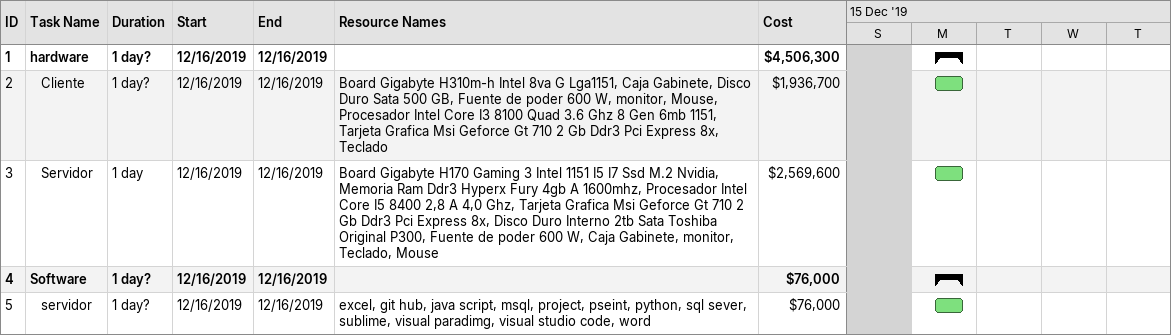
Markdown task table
| ID | Level | Task | Duration | Start | Finish | Resources | Cost ($) |
|---|---|---|---|---|---|---|---|
| 1 | 1 | **hardware** | 1d? | 2019-12-16 | 2019-12-16 |  | 4506300 |
| 2 | 2 | Cliente | 1d? | 2019-12-16 | 2019-12-16 | Board Gigabyte H310m-h Intel 8va G Lga1151, Caja Gabinete, Disco Duro Sata 500 GB, Fuente de poder 600 W, monitor, Mouse, Procesador Intel Core I3 8100 Quad 3.6 Ghz 8 Gen 6mb 1151, Tarjeta Grafica Msi Geforce Gt 710 2 Gb Ddr3 Pci Express 8x, Teclado | 1936700 |
| 3 | 2 | Servidor | 1d | 2019-12-16 | 2019-12-16 | Board Gigabyte H170 Gaming 3 Intel 1151 I5 I7 Ssd M.2 Nvidia, Memoria Ram Ddr3 Hyperx Fury 4gb A 1600mhz, Procesador Intel Core I5 8400 2,8 A 4,0 Ghz, Tarjeta Grafica Msi Geforce Gt 710 2 Gb Ddr3 Pci Express 8x, Disco Duro Interno 2tb Sata Toshiba Original P300, Fuente de poder 600 W, Caja Gabinete, monitor, Teclado, Mouse | 2569600 |
| 4 | 1 | **Software** | 1d? | 2019-12-16 | 2019-12-16 |  | 76000 |
| 5 | 2 | servidor | 1d? | 2019-12-16 | 2019-12-16 | excel, git hub, java script, msql, project, pseint, python, sql sever, sublime, visual paradimg, visual studio code, word | 76000 |
